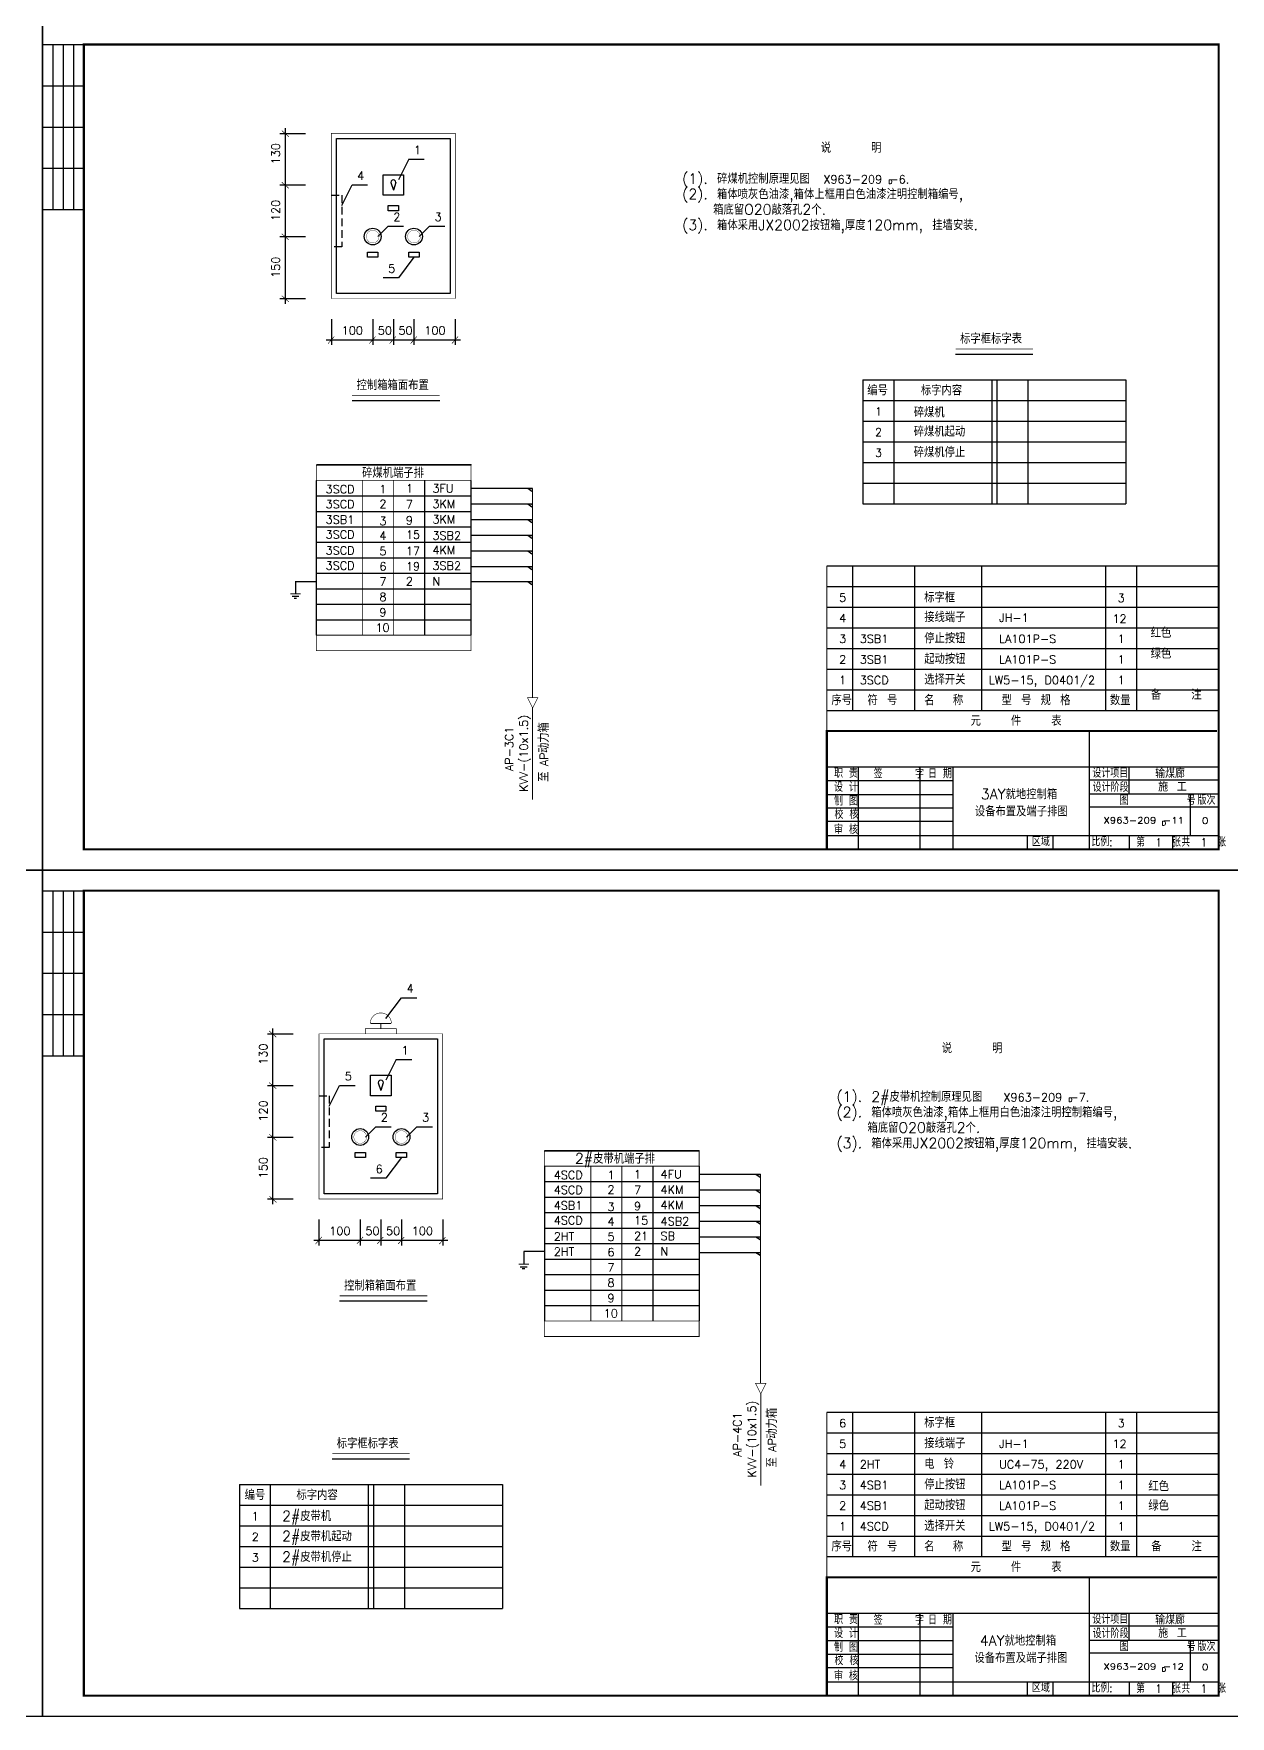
# Model space of a CAD drawing. Extents: x 385 to 3225, y -5 to 1635.
# Drawn here: x 2011 to 2591, y -5 to 810 of the extents above; entities that cross this region are included whole.
import ezdxf

# ---------------------------------------------------------------- set-up
doc = ezdxf.new("R2010")
doc.units = 0
doc.header["$LTSCALE"] = 30
doc.header["$MEASUREMENT"] = 0
doc.linetypes.add('HIDDEN2', pattern=[0.1875, 0.125, -0.0625])
doc.layers.get('0').update_dxf_attribs({"linetype": 'CONTINUOUS'})
doc.layers.add('HZ', color=3, linetype='CONTINUOUS')
doc.layers.add('SY', color=1, linetype='HIDDEN2')
doc.styles.add('HZ', font='txt', dxfattribs={"bigfont": 'hztxt'})

# ---------------------------------------------------------------- blocks, each defined once
blk = doc.blocks.new('*X4')
at = {"color": 0}
for p, q in [((257.8125, 176.25), (257.8125, 176.25)), ((258.125, 176.25), (258.125, 176.25)), ((258.28125, 175.9375), (258.28125, 175.9375)), ((258.4375, 176.25), (258.4375, 176.25)), ((258.59375, 175.9375), (258.59375, 175.9375)), ((258.75, 176.25), (258.75, 176.25)), ((258.75, 175.625), (258.75, 175.625)), ((258.90625, 175.9375), (258.90625, 175.9375)), ((259.0625, 176.25), (259.0625, 176.25)), ((259.0625, 175.625), (259.0625, 175.625)), ((259.21875, 175.9375), (259.21875, 175.9375)), ((259.21875, 175.3125), (259.21875, 175.3125)), ((259.375, 176.25), (259.375, 176.25)), ((259.375, 175.625), (259.375, 175.625)), ((259.53125, 175.9375), (259.53125, 175.9375)), ((259.53125, 175.3125), (259.53125, 175.3125)), ((259.6875, 176.25), (259.6875, 176.25)), ((259.6875, 175.625), (259.6875, 175.625)), ((259.6875, 175), (259.6875, 175))]:
    blk.add_line(p, q, dxfattribs=at)
blk = doc.blocks.new('*X3')
at = {"color": 0}
for p, q in [((257.8125, 176.25), (257.8125, 176.25)), ((258.125, 176.25), (258.125, 176.25)), ((258.28125, 175.9375), (258.28125, 175.9375)), ((258.4375, 176.25), (258.4375, 176.25)), ((258.59375, 175.9375), (258.59375, 175.9375)), ((258.75, 176.25), (258.75, 176.25)), ((258.75, 175.625), (258.75, 175.625)), ((258.90625, 175.9375), (258.90625, 175.9375)), ((259.0625, 176.25), (259.0625, 176.25)), ((259.0625, 175.625), (259.0625, 175.625)), ((259.21875, 175.9375), (259.21875, 175.9375)), ((259.21875, 175.3125), (259.21875, 175.3125)), ((259.375, 176.25), (259.375, 176.25)), ((259.375, 175.625), (259.375, 175.625)), ((259.53125, 175.9375), (259.53125, 175.9375)), ((259.53125, 175.3125), (259.53125, 175.3125)), ((259.6875, 176.25), (259.6875, 176.25)), ((259.6875, 175.625), (259.6875, 175.625)), ((259.6875, 175), (259.6875, 175))]:
    blk.add_line(p, q, dxfattribs=at)

msp = doc.modelspace()

# ---------------------------------------------------------------- linework, layer by layer
for p, q in [((2015, 405), (2015, 815)), ((2015, 815), (2015, 405)), ((2015, 805), (2035, 805)), ((2020, 805), (2020, 725)), ((2025, 805), (2025, 725)), ((2030, 805), (2030, 725)), ((2015, 785), (2035, 785)), ((2015, 765), (2035, 765)), ((2130, 761.93), (2142.5, 761.93)), ((2132.5, 764.43), (2132.5, 679.43)), ((2157.5, 759.43), (2212.5, 759.43)), ((2157.5, 684.43), (2157.5, 759.43)), ((2212.5, 759.43), (2212.5, 684.43)), ((2015, 745), (2035, 745)), ((2180, 741.93), (2190, 741.93)), ((2180, 731.93), (2180, 741.93)), ((2192.5, 749.43), (2187.5, 739.43)), ((2190, 741.93), (2190, 731.93)), ((2192.5, 749.43), (2200, 749.43)), ((2130, 736.93), (2142.5, 736.93)), ((2160, 726.93), (2165, 736.93)), ((2165, 736.93), (2172.5, 736.93)), ((2183.79, 738.16), (2185, 734.43)), ((2186.21, 738.16), (2185, 734.43)), ((2190, 731.93), (2180, 731.93)), ((2182.5, 724.43), (2182.5, 726.93)), ((2182.5, 726.93), (2187.5, 726.93)), ((2187.5, 726.93), (2187.5, 724.43)), ((2015, 725), (2035, 725)), ((2187.5, 724.43), (2182.5, 724.43)), ((2130, 711.93), (2142.5, 711.93)), ((2177.5, 711.93), (2182.5, 716.93)), ((2182.5, 716.93), (2190, 716.93)), ((2197.5, 711.93), (2202.5, 716.93)), ((2202.5, 716.93), (2210, 716.93)), ((2172.5, 704.43), (2177.5, 704.43)), ((2172.5, 701.93), (2172.5, 704.43)), ((2177.5, 701.93), (2172.5, 701.93)), ((2177.5, 704.43), (2177.5, 701.93)), ((2195, 701.93), (2187.5, 691.93)), ((2192.5, 704.43), (2197.5, 704.43)), ((2192.5, 701.93), (2192.5, 704.43)), ((2197.5, 701.93), (2192.5, 701.93)), ((2197.5, 704.43), (2197.5, 701.93)), ((2187.5, 691.93), (2180, 691.93)), ((2130, 681.93), (2142.5, 681.93)), ((2212.5, 684.43), (2157.5, 684.43)), ((2155, 671.93), (2155, 659.43)), ((2175, 671.93), (2175, 659.43)), ((2185, 671.93), (2185, 659.43)), ((2195, 671.93), (2195, 659.43)), ((2215, 671.93), (2215, 659.43)), ((2152.5, 661.93), (2217.5, 661.93)), ((2457.5, 655), (2495, 655)), ((2412.5, 642.5), (2540, 642.5)), ((2412.5, 642.5), (2412.5, 582.5)), ((2427.5, 642.5), (2427.5, 582.5)), ((2475, 642.5), (2475, 582.5)), ((2477.5, 642.5), (2477.5, 582.5)), ((2492.5, 642.5), (2492.5, 582.5)), ((2540, 642.5), (2540, 582.5)), ((2165, 632.5), (2207.5, 632.5)), ((2412.5, 632.5), (2540, 632.5)), ((2412.5, 622.5), (2540, 622.5)), ((2412.5, 612.5), (2540, 612.5)), ((2412.5, 602.5), (2540, 602.5)), ((2147.63, 593.81), (2147.63, 518.81)), ((2200.13, 593.81), (2200.13, 518.81)), ((2222.54, 589.98), (2252.47, 589.98)), ((2222.63, 593.81), (2222.63, 518.81)), ((2250.13, 589.97), (2252.19, 588.55)), ((2412.5, 592.5), (2540, 592.5)), ((2147.63, 586.31), (2222.63, 586.31)), ((2222.54, 582.39), (2252.47, 582.39)), ((2250.13, 582.38), (2252.19, 580.96)), ((2412.5, 582.5), (2540, 582.5)), ((2147.63, 578.81), (2222.63, 578.81)), ((2147.63, 571.31), (2222.63, 571.31)), ((2222.54, 574.8), (2252.47, 574.8)), ((2250.13, 574.8), (2252.19, 573.37)), ((2147.63, 563.81), (2222.63, 563.81)), ((2222.54, 567.22), (2252.47, 567.22)), ((2250.13, 567.21), (2252.19, 565.78)), ((2147.63, 556.31), (2222.63, 556.31)), ((2222.54, 559.63), (2252.47, 559.63)), ((2250.13, 559.62), (2252.19, 558.2)), ((2147.63, 548.81), (2222.63, 548.81)), ((2222.54, 552.04), (2252.47, 552.04)), ((2250.13, 552.03), (2252.19, 550.61)), ((2395.11, 552.37), (2585.11, 552.37)), ((2407.61, 552.37), (2407.61, 482.37)), ((2437.61, 552.37), (2437.61, 482.37)), ((2470.11, 552.37), (2470.11, 482.37)), ((2530.11, 552.37), (2530.11, 482.37)), ((2545.11, 552.37), (2545.11, 482.37)), ((2137.61, 544.97), (2137.61, 538.75)), ((2147.57, 544.7), (2137.61, 544.7)), ((2147.63, 541.31), (2222.63, 541.31)), ((2222.54, 544.86), (2252.47, 544.86)), ((2250.13, 544.85), (2252.19, 543.43)), ((2395.11, 542.37), (2585.11, 542.37)), ((2135.95, 537.65), (2139.27, 537.65)), ((2136.9, 536.77), (2138.14, 536.77)), ((2147.63, 533.81), (2222.63, 533.81)), ((2395.11, 532.37), (2585.11, 532.37)), ((2147.63, 526.31), (2222.63, 526.31)), ((2395.11, 522.37), (2585.11, 522.37)), ((2395.11, 512.37), (2585.11, 512.37)), ((2395.11, 502.37), (2585.11, 502.37)), ((2395.11, 492.37), (2585.11, 492.37)), ((2395.11, 482.37), (2585.11, 482.37)), ((2395.49, 454.98), (2584.54, 454.98)), ((1435, 405), (2015, 405)), ((2015, 405), (1435, 405)), ((2015, -5), (2015, 405)), ((2015, 405), (2595, 405)), ((2015, 405), (2035, 405)), ((2015, 405), (2015, -5)), ((2595, 405), (2015, 405)), ((2015, 395), (2035, 395)), ((2020, 395), (2020, 315)), ((2025, 395), (2025, 315)), ((2030, 395), (2030, 315)), ((2015, 375), (2035, 375)), ((2015, 355), (2035, 355)), ((2181.44, 333.18), (2188.94, 343.18)), ((2188.94, 343.18), (2196.44, 343.18)), ((2015, 335), (2035, 335)), ((2126.44, 328.18), (2126.44, 243.18)), ((2123.94, 325.68), (2136.44, 325.68)), ((2151.44, 323.18), (2206.44, 323.18)), ((2151.44, 248.18), (2151.44, 323.18)), ((2206.44, 323.18), (2206.44, 248.18)), ((2015, 315), (2035, 315)), ((2186.44, 313.18), (2181.44, 303.18)), ((2186.44, 313.18), (2193.94, 313.18)), ((2173.94, 305.68), (2183.94, 305.68)), ((2173.94, 295.68), (2173.94, 305.68)), ((2177.72, 301.91), (2178.94, 298.18)), ((2180.15, 301.91), (2178.94, 298.18)), ((2183.94, 305.68), (2183.94, 295.68)), ((2123.94, 300.68), (2136.44, 300.68)), ((2153.94, 290.68), (2158.94, 300.68)), ((2158.94, 300.68), (2166.44, 300.68)), ((2183.94, 295.68), (2173.94, 295.68)), ((2176.44, 288.18), (2176.44, 290.68)), ((2176.44, 290.68), (2181.44, 290.68)), ((2181.44, 288.18), (2176.44, 288.18)), ((2181.44, 290.68), (2181.44, 288.18)), ((2171.44, 275.68), (2176.44, 280.68)), ((2176.44, 280.68), (2183.94, 280.68)), ((2191.44, 275.68), (2196.44, 280.68)), ((2196.44, 280.68), (2203.94, 280.68)), ((2123.94, 275.68), (2136.44, 275.68)), ((2166.44, 268.18), (2171.44, 268.18)), ((2166.44, 265.68), (2166.44, 268.18)), ((2171.44, 265.68), (2166.44, 265.68)), ((2171.44, 268.18), (2171.44, 265.68)), ((2188.94, 265.68), (2181.44, 255.68)), ((2186.44, 268.18), (2191.44, 268.18)), ((2186.44, 265.68), (2186.44, 268.18)), ((2191.44, 265.68), (2186.44, 265.68)), ((2191.44, 268.18), (2191.44, 265.68)), ((2258.2, 261.56), (2258.2, 186.56)), ((2310.7, 261.56), (2310.7, 186.56)), ((2333.2, 261.56), (2333.2, 186.56)), ((2181.44, 255.68), (2173.94, 255.68)), ((2258.2, 254.06), (2333.2, 254.06)), ((2333.11, 257.73), (2363.03, 257.73)), ((2360.69, 257.72), (2362.76, 256.3)), ((2123.94, 245.68), (2136.44, 245.68)), ((2206.44, 248.18), (2151.44, 248.18)), ((2258.2, 246.56), (2333.2, 246.56)), ((2333.11, 250.14), (2363.03, 250.14)), ((2360.69, 250.14), (2362.76, 248.71)), ((2258.2, 239.06), (2333.2, 239.06)), ((2333.11, 242.56), (2363.03, 242.56)), ((2360.69, 242.55), (2362.76, 241.12)), ((2148.94, 235.68), (2148.94, 223.18)), ((2168.94, 235.68), (2168.94, 223.18)), ((2178.94, 235.68), (2178.94, 223.18)), ((2188.94, 235.68), (2188.94, 223.18)), ((2208.94, 235.68), (2208.94, 223.18)), ((2258.2, 231.56), (2333.2, 231.56)), ((2333.11, 234.97), (2363.03, 234.97)), ((2360.69, 234.96), (2362.76, 233.54)), ((2146.44, 225.68), (2211.44, 225.68)), ((2258.13, 220.15), (2248.17, 220.15)), ((2248.17, 220.15), (2248.17, 213.93)), ((2258.2, 224.06), (2333.2, 224.06)), ((2333.11, 227.38), (2363.03, 227.38)), ((2360.69, 227.37), (2362.76, 225.95)), ((2246.51, 212.83), (2249.83, 212.83)), ((2258.2, 216.56), (2333.2, 216.56)), ((2333.11, 219.79), (2363.03, 219.79)), ((2360.69, 219.78), (2362.76, 218.36)), ((2247.46, 211.96), (2248.71, 211.96)), ((2258.2, 209.06), (2333.2, 209.06)), ((2158.94, 196.25), (2201.44, 196.25)), ((2258.2, 201.56), (2333.2, 201.56)), ((2258.2, 194.06), (2333.2, 194.06)), ((2395.11, 142.37), (2585.11, 142.37)), ((2407.61, 142.37), (2407.61, 72.37)), ((2437.61, 142.37), (2437.61, 72.37)), ((2470.11, 142.37), (2470.11, 72.37)), ((2530.11, 142.37), (2530.11, 72.37)), ((2545.11, 142.37), (2545.11, 72.37)), ((2395.11, 132.37), (2585.11, 132.37)), ((2395.11, 122.37), (2585.11, 122.37)), ((2155.37, 119.79), (2192.87, 119.79)), ((2110.37, 107.29), (2237.87, 107.29)), ((2110.37, 107.29), (2110.37, 47.29)), ((2125.37, 107.29), (2125.37, 47.29)), ((2172.87, 107.29), (2172.87, 47.29)), ((2175.37, 107.29), (2175.37, 47.29)), ((2190.37, 107.29), (2190.37, 47.29)), ((2237.87, 107.29), (2237.87, 47.29)), ((2395.11, 112.37), (2585.11, 112.37)), ((2395.11, 102.37), (2585.11, 102.37)), ((2110.37, 97.29), (2237.87, 97.29)), ((2395.11, 92.37), (2585.11, 92.37)), ((2110.37, 87.29), (2237.87, 87.29)), ((2395.11, 82.37), (2585.11, 82.37)), ((2110.37, 77.29), (2237.87, 77.29)), ((2110.37, 67.29), (2237.87, 67.29)), ((2395.11, 72.37), (2585.11, 72.37)), ((2110.37, 57.29), (2237.87, 57.29)), ((2110.37, 47.29), (2237.87, 47.29)), ((2395.49, 44.98), (2584.54, 44.98)), ((2015, -5), (1435, -5)), ((2595, -5), (2015, -5))]:
    msp.add_line(p, q)
for points, const_width in [([(2035, 415), (2035, 805), (2585, 805), (2585, 415), (2035, 415)], 1), ([(2130.93, 763.29), (2134.36, 760.29)], 0.3), ([(2155, 761.93), (2215, 761.93), (2215, 681.93), (2155, 681.93), (2155, 761.93)], 0.3), ([(2130.93, 738.29), (2134.36, 735.29)], 0.3), ([(2130.93, 713.29), (2134.36, 710.29)], 0.3), ([(2130.93, 683.29), (2134.36, 680.29)], 0.3), ([(2156.36, 663.5), (2153.36, 660.07)], 0.3), ([(2176.36, 663.5), (2173.36, 660.07)], 0.3), ([(2186.2, 663.5), (2183.2, 660.07)], 0.3), ([(2196.36, 663.5), (2193.36, 660.07)], 0.3), ([(2216.36, 663.5), (2213.36, 660.07)], 0.3), ([(2457.5, 657.5), (2495, 657.5)], 0.4), ([(2165, 635), (2207.5, 635)], 0.4), ([(2147.64, 593.8), (2147.64, 601.3), (2222.64, 601.3), (2222.64, 593.8), (2147.64, 593.8)], 0.4), ([(2170.14, 593.8), (2170.14, 518.8)], 0.4), ([(2185.14, 593.8), (2185.14, 518.8)], 0.4), ([(2252.44, 589.98), (2252.44, 488.6)], 0.5), ([(2395.11, 472.37), (2395.11, 552.37)], 0.4), ([(2135.14, 538.86), (2140.14, 538.86)], 0.4), ([(2147.64, 518.8), (2222.64, 518.8), (2222.64, 511.3), (2147.64, 511.3), (2147.64, 518.8)], 0.4), ([(2250.01, 488.56), (2255.01, 488.56), (2252.51, 483.56), (2250.01, 488.56)], 0.3), ([(2252.5, 483.71), (2252.5, 439.08)], 0.5), ([(2584.16, 472.37), (2395.11, 472.37), (2395.11, 415)], 1), ([(2035, 5), (2035, 395), (2585, 395), (2585, 5), (2035, 5)], 1), ([(2124.87, 327.04), (2128.3, 324.03)], 0.3), ([(2171.44, 325.68), (2171.44, 328.18), (2186.44, 328.18), (2186.44, 325.68)], 0.3), ([(2173.94, 330.68), (2183.94, 330.68)], 0.5), ([(2178.94, 330.68), (2178.94, 328.18)], 0.5), ([(2148.94, 325.68), (2208.94, 325.68), (2208.94, 245.68), (2148.94, 245.68), (2148.94, 325.68)], 0.3), ([(2124.87, 302.04), (2128.3, 299.03)], 0.3), ([(2124.87, 277.04), (2128.3, 274.03)], 0.3), ([(2258.21, 261.56), (2258.21, 269.06), (2333.21, 269.06), (2333.21, 261.56), (2258.21, 261.56)], 0.4), ([(2280.71, 261.56), (2280.71, 186.56)], 0.4), ([(2295.71, 261.56), (2295.71, 186.56)], 0.4), ([(2363.01, 257.73), (2363.01, 156.35)], 0.5), ([(2124.87, 247.04), (2128.3, 244.03)], 0.3), ([(2150.3, 227.25), (2147.3, 223.82)], 0.3), ([(2170.3, 227.25), (2167.3, 223.82)], 0.3), ([(2180.14, 227.25), (2177.14, 223.82)], 0.3), ([(2190.3, 227.25), (2187.3, 223.82)], 0.3), ([(2210.3, 227.25), (2207.3, 223.82)], 0.3), ([(2245.71, 214.04), (2250.71, 214.04)], 0.4), ([(2158.94, 198.75), (2201.44, 198.75)], 0.4), ([(2258.21, 186.56), (2333.21, 186.56), (2333.21, 179.06), (2258.21, 179.06), (2258.21, 186.56)], 0.4), ([(2360.57, 156.31), (2365.57, 156.31), (2363.07, 151.31), (2360.57, 156.31)], 0.3), ([(2363.07, 151.46), (2363.07, 106.83)], 0.5), ([(2395.11, 62.37), (2395.11, 142.37)], 0.4), ([(2155.37, 122.29), (2192.87, 122.29)], 0.4), ([(2584.16, 62.37), (2395.11, 62.37), (2395.11, 5)], 1)]:
    msp.add_lwpolyline(points, dxfattribs=dict(const_width=const_width))
at = {"const_width": 0.15}
for points in [[(2171.93, 711.93, 1), (2178.07, 711.93, 1)], [(2191.93, 711.93, 1), (2198.07, 711.93, 1)], [(2165.86, 275.68, 1), (2172.01, 275.68, 1)], [(2185.86, 275.68, 1), (2192.01, 275.68, 1)]]:
    msp.add_lwpolyline(points, format="xyb", close=True, dxfattribs=at)
at = {"const_width": 0.25}
msp.add_lwpolyline([(2184.06, 330.68, 1), (2173.81, 330.68, 1)], format="xyb", dxfattribs=at)
for centre in [(2175, 711.93), (2195, 711.93), (2168.94, 275.68), (2188.94, 275.68)]:
    msp.add_circle(centre, 4.06)
for centre, radius, start, end in [((2185, 738.21), 1.22, 357.80809, 182.19191), ((2098.11, 741.54), 88.17, 357.80448, 357.80809), ((2178.94, 301.96), 1.22, 357.80809, 182.19191), ((2092.05, 305.28), 88.17, 357.80448, 357.80809)]:
    msp.add_arc(centre, radius, start, end)
for p in [(2148.01, 601.31), (2148.39, 601.31), (2148.77, 601.31), (2149.15, 601.31), (2149.53, 601.31), (2149.91, 601.31), (2150.3, 601.31), (2150.68, 601.31), (2151.06, 601.31), (2151.44, 601.31), (2151.82, 601.31), (2152.2, 601.31), (2152.58, 601.31), (2152.96, 601.31), (2153.34, 601.31), (2153.72, 601.31), (2154.1, 601.31), (2154.48, 601.31), (2154.86, 601.31), (2155.24, 601.31), (2155.62, 601.31), (2156, 601.31), (2156.38, 601.31), (2156.76, 601.31), (2157.14, 601.31), (2157.52, 601.31), (2157.9, 601.31), (2158.28, 601.31), (2158.66, 601.31), (2159.04, 601.31), (2159.42, 601.31), (2159.8, 601.31), (2160.18, 601.31), (2160.56, 601.31), (2160.94, 601.31), (2161.32, 601.31), (2161.7, 601.31), (2162.09, 601.31), (2162.47, 601.31), (2162.85, 601.31), (2163.23, 601.31), (2163.61, 601.31), (2163.99, 601.31), (2164.37, 601.31), (2164.75, 601.31), (2165.13, 601.31), (2165.51, 601.31), (2165.89, 601.31), (2166.27, 601.31), (2166.65, 601.31), (2167.03, 601.31), (2167.41, 601.31), (2167.79, 601.31), (2168.17, 601.31), (2168.55, 601.31), (2168.93, 601.31), (2169.31, 601.31), (2169.69, 601.31), (2170.07, 601.31), (2170.45, 601.31), (2170.83, 601.31), (2171.21, 601.31), (2171.59, 601.31), (2171.97, 601.31), (2172.35, 601.31), (2172.73, 601.31), (2173.11, 601.31), (2173.5, 601.31), (2173.88, 601.31), (2174.26, 601.31), (2174.64, 601.31), (2175.02, 601.31), (2175.4, 601.31), (2175.78, 601.31), (2176.16, 601.31), (2176.54, 601.31), (2176.92, 601.31), (2177.3, 601.31), (2177.68, 601.31), (2178.06, 601.31), (2178.44, 601.31), (2178.82, 601.31), (2179.2, 601.31), (2179.58, 601.31), (2179.96, 601.31), (2180.34, 601.31), (2180.72, 601.31), (2181.1, 601.31), (2181.48, 601.31), (2181.86, 601.31), (2182.24, 601.31), (2182.62, 601.31), (2183, 601.31), (2183.38, 601.31), (2183.76, 601.31), (2184.14, 601.31), (2184.52, 601.31), (2184.9, 601.31), (2185.29, 601.31), (2185.67, 601.31), (2186.05, 601.31), (2186.43, 601.31), (2186.81, 601.31), (2187.19, 601.31), (2187.57, 601.31), (2187.95, 601.31), (2188.33, 601.31), (2188.71, 601.31), (2189.09, 601.31), (2189.47, 601.31), (2189.85, 601.31), (2190.23, 601.31), (2190.61, 601.31), (2190.99, 601.31), (2191.37, 601.31), (2191.75, 601.31), (2192.13, 601.31), (2192.51, 601.31), (2192.89, 601.31), (2193.27, 601.31), (2193.65, 601.31), (2194.03, 601.31), (2194.41, 601.31), (2194.79, 601.31), (2195.17, 601.31), (2195.55, 601.31), (2195.93, 601.31), (2196.31, 601.31), (2196.69, 601.31), (2197.08, 601.31), (2197.46, 601.31), (2197.84, 601.31), (2198.22, 601.31), (2198.6, 601.31), (2198.98, 601.31), (2199.36, 601.31), (2199.74, 601.31), (2200.12, 601.31), (2200.5, 601.31), (2200.88, 601.31), (2201.26, 601.31), (2201.64, 601.31), (2202.02, 601.31), (2202.4, 601.31), (2202.78, 601.31), (2203.16, 601.31), (2203.54, 601.31), (2203.92, 601.31), (2204.3, 601.31), (2204.68, 601.31), (2205.06, 601.31), (2205.44, 601.31), (2205.82, 601.31), (2206.2, 601.31), (2206.58, 601.31), (2206.96, 601.31), (2207.34, 601.31), (2207.72, 601.31), (2208.1, 601.31), (2208.48, 601.31), (2208.87, 601.31), (2209.25, 601.31), (2209.63, 601.31), (2210.01, 601.31), (2210.39, 601.31), (2210.77, 601.31), (2211.15, 601.31), (2211.53, 601.31), (2211.91, 601.31), (2212.29, 601.31), (2212.67, 601.31), (2213.05, 601.31), (2213.43, 601.31), (2213.81, 601.31), (2214.19, 601.31), (2214.57, 601.31), (2214.95, 601.31), (2215.33, 601.31), (2215.71, 601.31), (2216.09, 601.31), (2216.47, 601.31), (2216.85, 601.31), (2217.23, 601.31), (2217.61, 601.31), (2217.99, 601.31), (2218.37, 601.31), (2218.75, 601.31), (2219.13, 601.31), (2219.51, 601.31), (2219.89, 601.31), (2220.27, 601.31), (2220.66, 601.31), (2221.04, 601.31), (2221.42, 601.31), (2221.8, 601.31), (2222.18, 601.31), (2222.56, 601.31), (2258.58, 269.06), (2258.96, 269.06), (2259.34, 269.06), (2259.72, 269.06), (2260.1, 269.06), (2260.48, 269.06), (2260.86, 269.06), (2261.24, 269.06), (2261.62, 269.06), (2262, 269.06), (2262.38, 269.06), (2262.76, 269.06), (2263.14, 269.06), (2263.52, 269.06), (2263.9, 269.06), (2264.28, 269.06), (2264.66, 269.06), (2265.04, 269.06), (2265.43, 269.06), (2265.81, 269.06), (2266.19, 269.06), (2266.57, 269.06), (2266.95, 269.06), (2267.33, 269.06), (2267.71, 269.06), (2268.09, 269.06), (2268.47, 269.06), (2268.85, 269.06), (2269.23, 269.06), (2269.61, 269.06), (2269.99, 269.06), (2270.37, 269.06), (2270.75, 269.06), (2271.13, 269.06), (2271.51, 269.06), (2271.89, 269.06), (2272.27, 269.06), (2272.65, 269.06), (2273.03, 269.06), (2273.41, 269.06), (2273.79, 269.06), (2274.17, 269.06), (2274.55, 269.06), (2274.93, 269.06), (2275.31, 269.06), (2275.69, 269.06), (2276.07, 269.06), (2276.45, 269.06), (2276.84, 269.06), (2277.22, 269.06), (2277.6, 269.06), (2277.98, 269.06), (2278.36, 269.06), (2278.74, 269.06), (2279.12, 269.06), (2279.5, 269.06), (2279.88, 269.06), (2280.26, 269.06), (2280.64, 269.06), (2281.02, 269.06), (2281.4, 269.06), (2281.78, 269.06), (2282.16, 269.06), (2282.54, 269.06), (2282.92, 269.06), (2283.3, 269.06), (2283.68, 269.06), (2284.06, 269.06), (2284.44, 269.06), (2284.82, 269.06), (2285.2, 269.06), (2285.58, 269.06), (2285.96, 269.06), (2286.34, 269.06), (2286.72, 269.06), (2287.1, 269.06), (2287.48, 269.06), (2287.86, 269.06), (2288.24, 269.06), (2288.63, 269.06), (2289.01, 269.06), (2289.39, 269.06), (2289.77, 269.06), (2290.15, 269.06), (2290.53, 269.06), (2290.91, 269.06), (2291.29, 269.06), (2291.67, 269.06), (2292.05, 269.06), (2292.43, 269.06), (2292.81, 269.06), (2293.19, 269.06), (2293.57, 269.06), (2293.95, 269.06), (2294.33, 269.06), (2294.71, 269.06), (2295.09, 269.06), (2295.47, 269.06), (2295.85, 269.06), (2296.23, 269.06), (2296.61, 269.06), (2296.99, 269.06), (2297.37, 269.06), (2297.75, 269.06), (2298.13, 269.06), (2298.51, 269.06), (2298.89, 269.06), (2299.27, 269.06), (2299.65, 269.06), (2300.03, 269.06), (2300.42, 269.06), (2300.8, 269.06), (2301.18, 269.06), (2301.56, 269.06), (2301.94, 269.06), (2302.32, 269.06), (2302.7, 269.06), (2303.08, 269.06), (2303.46, 269.06), (2303.84, 269.06), (2304.22, 269.06), (2304.6, 269.06), (2304.98, 269.06), (2305.36, 269.06), (2305.74, 269.06), (2306.12, 269.06), (2306.5, 269.06), (2306.88, 269.06), (2307.26, 269.06), (2307.64, 269.06), (2308.02, 269.06), (2308.4, 269.06), (2308.78, 269.06), (2309.16, 269.06), (2309.54, 269.06), (2309.92, 269.06), (2310.3, 269.06), (2310.68, 269.06), (2311.06, 269.06), (2311.44, 269.06), (2311.82, 269.06), (2312.21, 269.06), (2312.59, 269.06), (2312.97, 269.06), (2313.35, 269.06), (2313.73, 269.06), (2314.11, 269.06), (2314.49, 269.06), (2314.87, 269.06), (2315.25, 269.06), (2315.63, 269.06), (2316.01, 269.06), (2316.39, 269.06), (2316.77, 269.06), (2317.15, 269.06), (2317.53, 269.06), (2317.91, 269.06), (2318.29, 269.06), (2318.67, 269.06), (2319.05, 269.06), (2319.43, 269.06), (2319.81, 269.06), (2320.19, 269.06), (2320.57, 269.06), (2320.95, 269.06), (2321.33, 269.06), (2321.71, 269.06), (2322.09, 269.06), (2322.47, 269.06), (2322.85, 269.06), (2323.23, 269.06), (2323.62, 269.06), (2324, 269.06), (2324.38, 269.06), (2324.76, 269.06), (2325.14, 269.06), (2325.52, 269.06), (2325.9, 269.06), (2326.28, 269.06), (2326.66, 269.06), (2327.04, 269.06), (2327.42, 269.06), (2327.8, 269.06), (2328.18, 269.06), (2328.56, 269.06), (2328.94, 269.06), (2329.32, 269.06), (2329.7, 269.06), (2330.08, 269.06), (2330.46, 269.06), (2330.84, 269.06), (2331.22, 269.06), (2331.6, 269.06), (2331.98, 269.06), (2332.36, 269.06), (2332.74, 269.06), (2333.12, 269.06)]:
    msp.add_point(p)
at = {"layer": 'HZ', "color": 3}
for p, q in [((2522.19, 472.15), (2522.19, 415)), ((2410.24, 454.98), (2410.24, 415)), ((2440.12, 454.98), (2440.12, 416.91)), ((2440.13, 454.98), (2440.13, 415)), ((2456.23, 454.98), (2456.23, 415)), ((2585.13, 448.63), (2522.19, 448.63)), ((2541.58, 441.92), (2541.58, 454.98)), ((2456.23, 448.26), (2395.11, 448.26)), ((2456.23, 441.54), (2395.11, 441.54)), ((2522.19, 441.92), (2585.13, 441.92)), ((2571.42, 421.76), (2571.42, 441.92)), ((2395.11, 435.2), (2456.23, 435.2)), ((2585.13, 435.57), (2522.19, 435.57)), ((2456.23, 428.48), (2395.11, 428.48)), ((2395.11, 421.76), (2585.13, 421.76)), ((2492.34, 415), (2492.34, 421.76)), ((2504.65, 421.76), (2504.65, 415)), ((2541.58, 421.76), (2541.58, 415)), ((2562.85, 415), (2562.85, 421.76)), ((2522.19, 62.15), (2522.19, 5)), ((2410.24, 44.98), (2410.24, 5)), ((2440.12, 44.98), (2440.12, 6.91)), ((2440.13, 44.98), (2440.13, 5)), ((2456.23, 44.98), (2456.23, 5)), ((2541.58, 31.92), (2541.58, 44.98)), ((2456.23, 38.26), (2395.11, 38.26)), ((2585.13, 38.63), (2522.19, 38.63)), ((2456.23, 31.54), (2395.11, 31.54)), ((2395.11, 25.2), (2456.23, 25.2)), ((2522.19, 31.92), (2585.13, 31.92)), ((2585.13, 25.57), (2522.19, 25.57)), ((2571.42, 11.76), (2571.42, 31.92)), ((2456.23, 18.48), (2395.11, 18.48)), ((2395.11, 11.76), (2585.13, 11.76)), ((2492.34, 5), (2492.34, 11.76)), ((2504.65, 11.76), (2504.65, 5)), ((2541.58, 11.76), (2541.58, 5)), ((2562.85, 5), (2562.85, 11.76))]:
    msp.add_line(p, q, dxfattribs=at)
at = {"layer": 'SY'}
for p, q in [((2155, 731.93), (2160, 731.93)), ((2160, 731.93), (2160, 706.93)), ((2160, 706.93), (2155, 706.93)), ((2148.94, 295.68), (2153.94, 295.68)), ((2153.94, 295.68), (2153.94, 270.68)), ((2153.94, 270.68), (2148.94, 270.68))]:
    msp.add_line(p, q, dxfattribs=at)

# ---------------------------------------------------------------- block references
for name, p in [('*X3', (1992.64, 413.56)), ('*X3', (1992.64, 405.97)), ('*X3', (1992.64, 398.38)), ('*X3', (1992.64, 390.79)), ('*X3', (1992.64, 383.21)), ('*X3', (1992.64, 375.62)), ('*X3', (1992.64, 368.44)), ('*X4', (2103.21, 81.31)), ('*X4', (2103.21, 73.72)), ('*X4', (2103.21, 66.14)), ('*X4', (2103.21, 58.55)), ('*X4', (2103.21, 50.96)), ('*X4', (2103.21, 43.37))]:
    msp.add_blockref(name, p)

# ---------------------------------------------------------------- texts
at = {"style": 'HZ'}
for s, height, p in [('130', 4, (2130, 746.93)), ('120', 4, (2130, 719.43)), ('150', 4, (2130, 691.93)), ('AP-3C1', 4, (2243.13, 452.94)), ('KVV-(10x1.5)', 4, (2250.2, 442.84)), ('至  动力箱', 5, (2260.37, 447.8)), ('AP', 4, (2260.03, 455.35)), ('130', 4, (2123.94, 310.68)), ('120', 4, (2123.94, 283.18)), ('150', 4, (2123.94, 255.68)), ('KVV-(10x1.5)', 4, (2360.77, 110.6)), ('AP-4C1', 4, (2353.69, 120.7)), ('至  动力箱', 5, (2370.93, 115.55)), ('AP', 4, (2370.59, 123.1))]:
    msp.add_text(s, height=height, rotation=90, dxfattribs=at).set_placement(p)
for s, height, p in [('1', 4, (2195, 751.93)), ('说    明', 5, (2392.19, 752.53)), ('4', 4, (2167.5, 739.43)), ('(1). 碎煤机控制原理见图', 5, (2325, 737.5)), ('(2). 箱体喷灰色油漆,箱体上框用白色油漆注明控制箱编号,', 5, (2325, 730.06)), ('X963-209 -6.', 4, (2393.43, 737.67)), ('D', 2, (2425, 737.5)), ('箱底留O20敲落孔2个.', 5, (2340, 722.56)), ('2', 4, (2185, 719.43)), ('3', 4, (2205, 719.43)), ('(3). 箱体采用JX2002按钮箱,厚度120mm, 挂墙安装.', 5, (2325, 715.06)), ('5', 4, (2182.5, 694.43)), ('100', 4, (2160, 664.43)), ('50', 4, (2177.5, 664.43)), ('50', 4, (2187.5, 664.43)), ('100', 4, (2200, 664.43)), ('标字框标字表', 5, (2459.69, 660.03)), ('控制箱箱面布置', 5, (2167.19, 637.53)), ('编号', 5, (2414.69, 635.03)), ('标字内容', 5, (2440.66, 635.03)), ('1', 4, (2418.43, 625.17)), ('碎煤机', 5, (2437.19, 624.35)), ('碎煤机起动', 5, (2437.19, 615.03)), ('2', 4, (2418.43, 615.17)), ('3', 4, (2418.43, 605.17)), ('碎煤机停止', 5, (2437.19, 605.03)), ('碎煤机端子排', 5, (2169.84, 595.03)), ('3SCD', 4, (2152.17, 587.54)), ('1', 4, (2178.22, 587.54)), ('1', 4, (2191.08, 587.9)), ('3FU', 4, (2203.94, 587.9)), ('3SCD', 4, (2152.17, 580.3)), ('2', 4, (2178.22, 580.43)), ('7', 4, (2191.08, 580.21)), ('3KM', 4, (2203.94, 580.43)), ('3SB1', 4, (2152.17, 572.79)), ('3', 4, (2178.22, 572.09)), ('9', 4, (2191.08, 572.47)), ('3KM', 4, (2203.94, 572.97)), ('3SCD', 4, (2152.17, 565.58)), ('4', 4, (2178.22, 564.98)), ('15', 4, (2191.08, 565.51)), ('3SB2', 4, (2203.94, 565.09)), ('3SCD', 4, (2152.17, 557.85)), ('3SCD', 4, (2152.17, 550.52)), ('5', 4, (2178.22, 557.57)), ('17', 4, (2191.08, 557.63)), ('4KM', 4, (2203.94, 558.04)), ('3SB2', 4, (2203.94, 550.47)), ('7', 4, (2178.22, 542.73)), ('6', 4, (2178.22, 550.15)), ('2', 4, (2191.08, 542.9)), ('19', 4, (2191.08, 550.18)), ('N', 4, (2203.94, 542.88)), ('8', 4, (2178.22, 535.32)), ('5', 4, (2401.04, 535.04)), ('标字框', 5, (2442.3, 534.65)), ('3', 4, (2536.04, 534.79)), ('9', 4, (2178.22, 527.9)), ('接线端子', 5, (2442.3, 525.12)), ('10', 4, (2176.36, 520.48)), ('4', 4, (2401.04, 525.04)), ('JH-1', 4, (2478.54, 525.26)), ('12', 4, (2533.54, 524.79)), ('红色', 5, (2552.05, 517.53)), ('3', 4, (2401.04, 515.04)), ('3SB1', 4, (2411.04, 515.04)), ('停止按钮', 5, (2442.3, 514.9)), ('LA101P-S', 4, (2478.54, 515.04)), ('1', 4, (2536.04, 515.04)), ('2', 4, (2401.04, 505.04)), ('3SB1', 4, (2411.04, 505.04)), ('起动按钮', 5, (2442.3, 504.9)), ('LA101P-S', 4, (2478.54, 505.04)), ('1', 4, (2536.04, 505.04)), ('绿色', 5, (2552.05, 507.42)), ('1', 4, (2401.04, 495.04)), ('3SCD', 4, (2411.04, 495.04)), ('选择开关', 5, (2442.3, 494.9)), ('LW5-15, D0401/2', 4, (2473.54, 495.04)), ('1', 4, (2536.04, 495.04)), ('序号', 5, (2397.3, 484.9)), ('符 号', 5, (2414.8, 484.9)), ('名  称', 5, (2442.3, 484.9)), ('型 号 规 格', 5, (2479.8, 484.9)), ('数量', 5, (2532.3, 484.9)), ('备   注', 5, (2552.19, 487.53)), ('元   件   表', 5, (2464.8, 474.9)), ('3AY就地控制箱', 5, (2469.75, 439.33)), ('设备布置及端子排图', 5, (2466.82, 431)), ('4', 4, (2191.44, 345.68)), ('1', 4, (2188.94, 315.68)), ('说    明', 5, (2450.79, 316.28)), ('5', 4, (2161.44, 303.18)), ('(1). 2#皮带机控制原理见图', 5, (2399.77, 292.74)), ('X963-209 -7.', 4, (2480.7, 292.91)), ('D', 2, (2512.27, 292.74)), ('2', 4, (2178.94, 283.18)), ('3', 4, (2198.94, 283.18)), ('(2). 箱体喷灰色油漆,箱体上框用白色油漆注明控制箱编号,', 5, (2399.77, 285.24)), ('箱底留O20敲落孔2个.', 5, (2414.77, 277.74)), ('(3). 箱体采用JX2002按钮箱,厚度120mm, 挂墙安装.', 5, (2399.77, 270.24)), ('6', 4, (2176.44, 258.18)), ('2#皮带机端子排', 5, (2273.02, 262.78)), ('4SCD', 4, (2262.74, 255.29)), ('1', 4, (2288.78, 255.29)), ('1', 4, (2301.65, 255.65)), ('4FU', 4, (2314.51, 255.65)), ('4SCD', 4, (2262.74, 248.05)), ('2', 4, (2288.78, 248.19)), ('7', 4, (2301.65, 247.96)), ('4KM', 4, (2314.51, 248.19)), ('4KM', 4, (2314.51, 240.72)), ('4SB1', 4, (2262.74, 240.54)), ('4SCD', 4, (2262.74, 233.33)), ('3', 4, (2288.78, 239.84)), ('4', 4, (2288.78, 232.73)), ('9', 4, (2301.65, 240.22)), ('15', 4, (2301.65, 233.26)), ('4SB2', 4, (2314.51, 232.84)), ('100', 4, (2153.94, 228.18)), ('50', 4, (2171.44, 228.18)), ('50', 4, (2181.44, 228.18)), ('100', 4, (2193.94, 228.18)), ('2HT', 4, (2262.74, 225.49)), ('5', 4, (2288.78, 225.32)), ('21', 4, (2301.65, 225.72)), ('SB', 4, (2314.51, 225.72)), ('2HT', 4, (2262.74, 218.11)), ('6', 4, (2288.78, 217.9)), ('2', 4, (2301.65, 218.26)), ('N', 4, (2314.51, 218.26)), ('7', 4, (2288.78, 210.48)), ('控制箱箱面布置', 5, (2161.13, 201.28)), ('8', 4, (2288.78, 203.07)), ('9', 4, (2288.78, 195.65)), ('10', 4, (2286.93, 188.23)), ('6', 4, (2401.04, 135.04)), ('标字框', 5, (2442.3, 134.9)), ('3', 4, (2536.04, 135.04)), ('标字框标字表', 5, (2157.56, 124.82)), ('5', 4, (2401.04, 125.04)), ('接线端子', 5, (2442.3, 124.9)), ('JH-1', 4, (2478.54, 125.04)), ('12', 4, (2533.54, 125.04)), ('4', 4, (2401.04, 115.04)), ('2HT', 4, (2411.04, 115.04)), ('电 铃', 5, (2442.3, 114.9)), ('UC4-75, 220V', 4, (2478.54, 115.04)), ('1', 4, (2536.04, 115.04)), ('3', 4, (2401.04, 105.04)), ('4SB1', 4, (2411.04, 105.04)), ('停止按钮', 5, (2442.3, 104.9)), ('LA101P-S', 4, (2478.54, 105.04)), ('1', 4, (2536.04, 105.04)), ('红色', 5, (2550.92, 104.08)), ('编号', 5, (2112.93, 99.82)), ('标字内容', 5, (2138.05, 99.82)), ('2', 4, (2401.04, 95.04)), ('4SB1', 4, (2411.04, 95.04)), ('起动按钮', 5, (2442.3, 94.9)), ('LA101P-S', 4, (2478.54, 95.04)), ('1', 4, (2536.04, 95.04)), ('绿色', 5, (2550.92, 94.7)), ('1', 4, (2116.36, 89.96)), ('2#皮带机', 5, (2131.1, 89.57)), ('选择开关', 5, (2442.3, 84.9)), ('LW5-15, D0401/2', 4, (2473.54, 85.04)), ('2', 4, (2116.36, 79.96)), ('2#皮带机起动', 5, (2131.1, 79.82)), ('1', 4, (2401.04, 85.04)), ('4SCD', 4, (2411.04, 85.04)), ('1', 4, (2536.04, 85.04)), ('3', 4, (2116.36, 69.96)), ('2#皮带机停止', 5, (2131.1, 69.82)), ('序号', 5, (2397.3, 74.9)), ('符 号', 5, (2414.8, 74.9)), ('名  称', 5, (2442.3, 74.9)), ('型 号 规 格', 5, (2479.8, 74.9)), ('数量', 5, (2532.3, 74.9)), ('备   注', 5, (2552.3, 74.9)), ('元   件   表', 5, (2464.8, 64.9)), ('4AY就地控制箱', 5, (2469.22, 29.22)), ('设备布置及端子排图', 5, (2466.65, 20.89))]:
    msp.add_text(s, height=height, dxfattribs=at).set_placement(p)
at = {"style": 'HZ', "width": 1.2}
for s, height, p in [('输煤廊', 4, (2554.23, 449.63)), ('施 工', 4, (2555.68, 443.16)), ('X963-209 -11', 3, (2529.17, 427.65)), ('D', 2, (2557.37, 426.67)), ('0', 3, (2576.89, 427.43)), ('输煤廊', 4, (2554.23, 39.63)), ('施 工', 4, (2555.68, 33.16)), ('X963-209 -12', 3, (2529.17, 17.65)), ('D', 2, (2557.37, 16.67)), ('0', 3, (2576.89, 17.43))]:
    msp.add_text(s, height=height, dxfattribs=at).set_placement(p)
at = {"layer": 'HZ', "color": 3, "style": 'HZ'}
for s, height, width, p in [('职 责', 4.034, 0.8, (2398.58, 449.79)), ('签     字', 4.034, 0.8, (2417.81, 449.51)), ('日 期', 4.034, 0.8, (2444.11, 449.56)), ('设计项目', 4.034, 0.8, (2523.74, 449.87)), ('设 计', 4.034, 0.8, (2398.59, 443.04)), ('制 图', 4.034, 0.8, (2398.59, 436.32)), ('设计阶段', 4.034, 0.8, (2523.92, 442.99)), ('图         号', 4.0337, 0.8, (2537.05, 436.68)), ('版次', 4.034, 0.8, (2574.75, 436.77)), ('校 核', 4.034, 0.8, (2398.81, 429.88)), ('审 核', 4.034, 0.8, (2398.59, 422.5)), ('区域', 4.034, 0.8, (2494.5, 416.64)), ('比例:', 4.034, 0.8, (2523.3, 416.63)), ('第  1  张', 4.034, 0.75, (2545.12, 416.41)), ('共  1  张', 4.034, 0.75, (2567, 416.43)), ('职 责', 4.034, 0.8, (2398.58, 39.79)), ('签     字', 4.034, 0.8, (2417.81, 39.51)), ('日 期', 4.034, 0.8, (2444.11, 39.56)), ('设计项目', 4.034, 0.8, (2523.74, 39.87)), ('设 计', 4.034, 0.8, (2398.59, 33.04)), ('设计阶段', 4.034, 0.8, (2523.92, 32.99)), ('制 图', 4.034, 0.8, (2398.59, 26.32)), ('图         号', 4.0337, 0.8, (2537.05, 26.68)), ('版次', 4.034, 0.8, (2574.75, 26.77)), ('审 核', 4.034, 0.8, (2398.59, 12.5)), ('校 核', 4.034, 0.8, (2398.81, 19.88)), ('区域', 4.034, 0.8, (2494.5, 6.64)), ('比例:', 4.034, 0.8, (2523.3, 6.63)), ('第  1  张', 4.034, 0.75, (2545.12, 6.41)), ('共  1  张', 4.034, 0.75, (2567, 6.43))]:
    msp.add_text(s, height=height, dxfattribs=dict(at, width=width)).set_placement(p)

doc.saveas('drawing.dxf')
